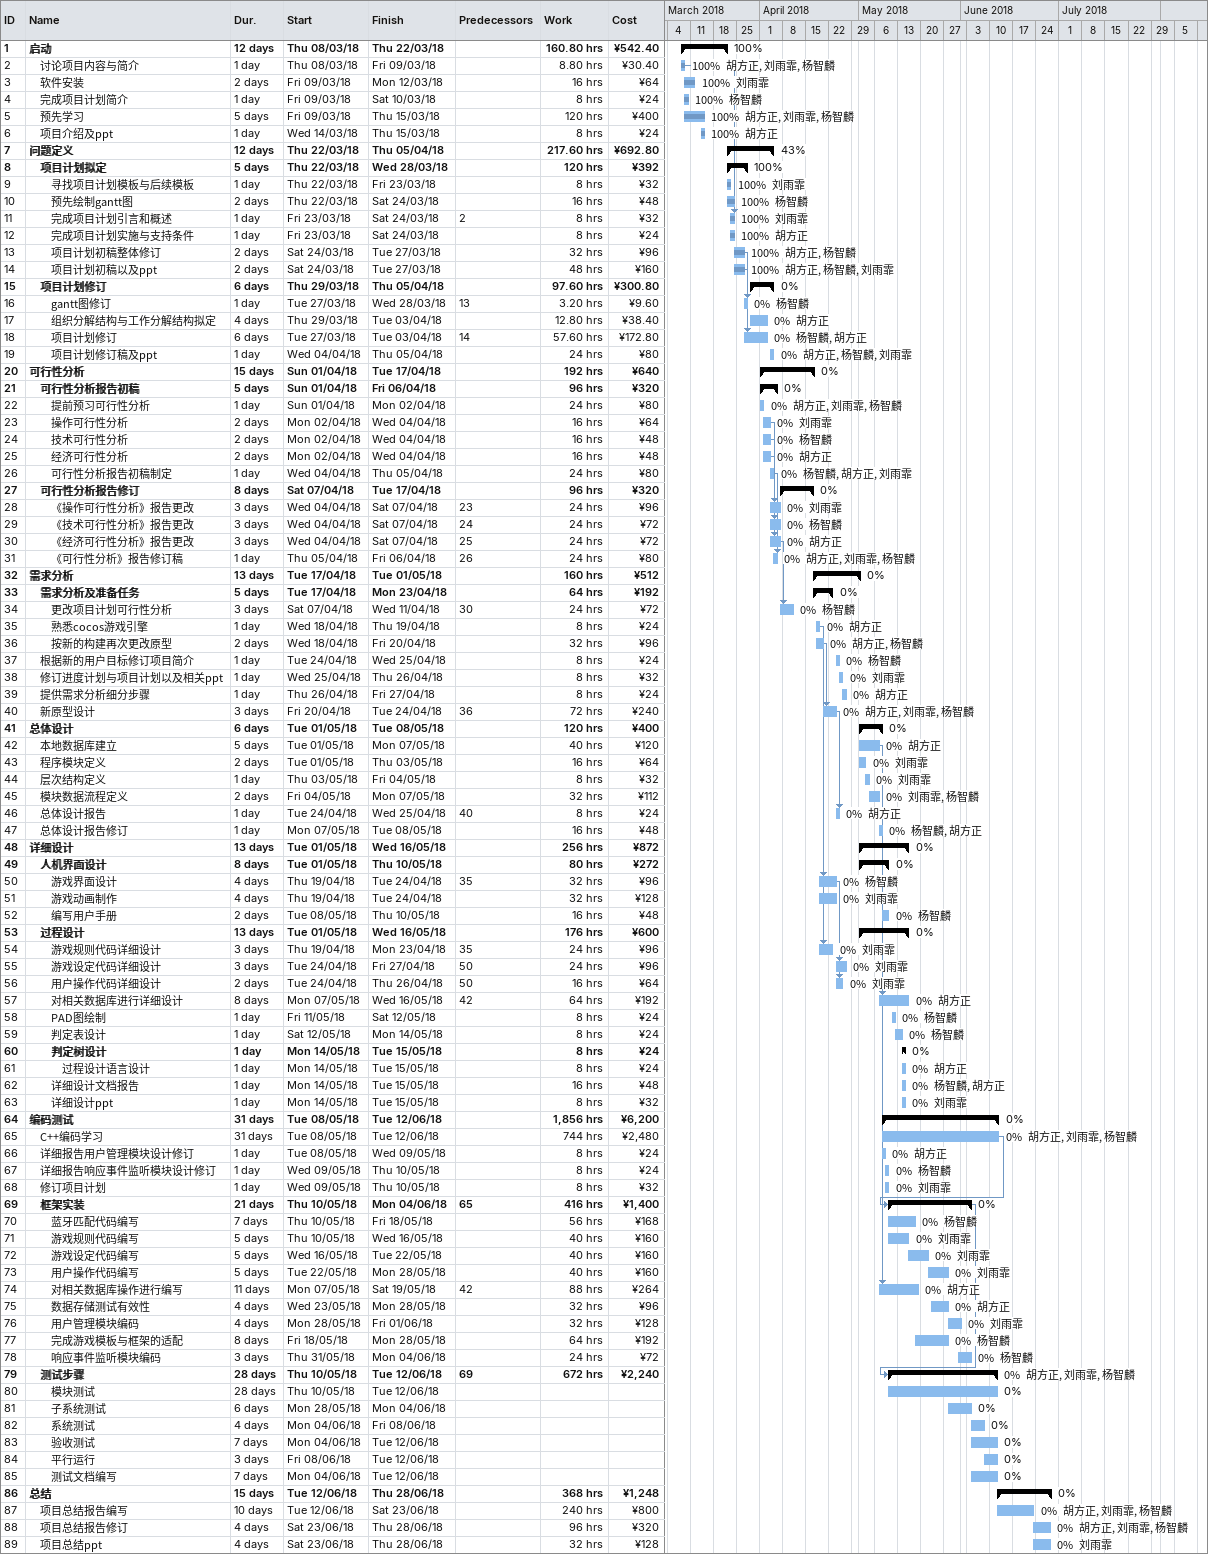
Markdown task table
| ID | Level | Task | Duration | Start | Finish | Predecessors | Resources | % complete | Work (h) | Cost (¥) |
|---|---|---|---|---|---|---|---|---|---|---|
| 1 | 1 | **启动** | 12d | 2018-03-08 | 2018-03-22 |  |  | 100 | 160.80 | 542.40 |
| 2 | 2 | 讨论项目内容与简介 | 1d | 2018-03-08 | 2018-03-09 |  | 胡方正, 刘雨霏, 杨智麟 | 100 | 8.80 | 30.40 |
| 3 | 2 | 软件安装 | 2d | 2018-03-09 | 2018-03-12 |  | 刘雨霏 | 100 | 16 | 64 |
| 4 | 2 | 完成项目计划简介 | 1d | 2018-03-09 | 2018-03-10 |  | 杨智麟 | 100 | 8 | 24 |
| 5 | 2 | 预先学习 | 5d | 2018-03-09 | 2018-03-15 |  | 胡方正, 刘雨霏, 杨智麟 | 100 | 120 | 400 |
| 6 | 2 | 项目介绍及ppt | 1d | 2018-03-14 | 2018-03-15 |  | 胡方正 | 100 | 8 | 24 |
| 7 | 1 | **问题定义** | 12d | 2018-03-22 | 2018-04-05 |  |  | 43 | 217.60 | 692.80 |
| 8 | 2 | **项目计划拟定** | 5d | 2018-03-22 | 2018-03-28 |  |  | 100 | 120 | 392 |
| 9 | 3 | 寻找项目计划模板与后续模板 | 1d | 2018-03-22 | 2018-03-23 |  | 刘雨霏 | 100 | 8 | 32 |
| 10 | 3 | 预先绘制gantt图 | 2d | 2018-03-22 | 2018-03-24 |  | 杨智麟 | 100 | 16 | 48 |
| 11 | 3 | 完成项目计划引言和概述 | 1d | 2018-03-23 | 2018-03-24 | 2 | 刘雨霏 | 100 | 8 | 32 |
| 12 | 3 | 完成项目计划实施与支持条件 | 1d | 2018-03-23 | 2018-03-24 |  | 胡方正 | 100 | 8 | 24 |
| 13 | 3 | 项目计划初稿整体修订 | 2d | 2018-03-24 | 2018-03-27 |  | 胡方正, 杨智麟 | 100 | 32 | 96 |
| 14 | 3 | 项目计划初稿以及ppt | 2d | 2018-03-24 | 2018-03-27 |  | 胡方正, 杨智麟, 刘雨霏 | 100 | 48 | 160 |
| 15 | 2 | **项目计划修订** | 6d | 2018-03-29 | 2018-04-05 |  |  | 0 | 97.60 | 300.80 |
| 16 | 3 | gantt图修订 | 1d | 2018-03-27 | 2018-03-28 | 13 | 杨智麟 | 0 | 3.20 | 9.60 |
| 17 | 3 | 组织分解结构与工作分解结构拟定 | 4d | 2018-03-29 | 2018-04-03 |  | 胡方正 | 0 | 12.80 | 38.40 |
| 18 | 3 | 项目计划修订 | 6d | 2018-03-27 | 2018-04-03 | 14 | 杨智麟, 胡方正 | 0 | 57.60 | 172.80 |
| 19 | 3 | 项目计划修订稿及ppt | 1d | 2018-04-04 | 2018-04-05 |  | 胡方正, 杨智麟, 刘雨霏 | 0 | 24 | 80 |
| 20 | 1 | **可行性分析** | 15d | 2018-04-01 | 2018-04-17 |  |  | 0 | 192 | 640 |
| 21 | 2 | **可行性分析报告初稿** | 5d | 2018-04-01 | 2018-04-06 |  |  | 0 | 96 | 320 |
| 22 | 3 | 提前预习可行性分析 | 1d | 2018-04-01 | 2018-04-02 |  | 胡方正, 刘雨霏, 杨智麟 | 0 | 24 | 80 |
| 23 | 3 | 操作可行性分析 | 2d | 2018-04-02 | 2018-04-04 |  | 刘雨霏 | 0 | 16 | 64 |
| 24 | 3 | 技术可行性分析 | 2d | 2018-04-02 | 2018-04-04 |  | 杨智麟 | 0 | 16 | 48 |
| 25 | 3 | 经济可行性分析 | 2d | 2018-04-02 | 2018-04-04 |  | 胡方正 | 0 | 16 | 48 |
| 26 | 3 | 可行性分析报告初稿制定 | 1d | 2018-04-04 | 2018-04-05 |  | 杨智麟, 胡方正, 刘雨霏 | 0 | 24 | 80 |
| 27 | 2 | **可行性分析报告修订** | 8d | 2018-04-07 | 2018-04-17 |  |  | 0 | 96 | 320 |
| 28 | 3 | 《操作可行性分析》报告更改 | 3d | 2018-04-04 | 2018-04-07 | 23 | 刘雨霏 | 0 | 24 | 96 |
| 29 | 3 | 《技术可行性分析》报告更改 | 3d | 2018-04-04 | 2018-04-07 | 24 | 杨智麟 | 0 | 24 | 72 |
| 30 | 3 | 《经济可行性分析》报告更改 | 3d | 2018-04-04 | 2018-04-07 | 25 | 胡方正 | 0 | 24 | 72 |
| 31 | 3 | 《可行性分析》报告修订稿 | 1d | 2018-04-05 | 2018-04-06 | 26 | 胡方正, 刘雨霏, 杨智麟 | 0 | 24 | 80 |
| 32 | 1 | **需求分析** | 13d | 2018-04-17 | 2018-05-01 |  |  | 0 | 160 | 512 |
| 33 | 2 | **需求分析及准备任务** | 5d | 2018-04-17 | 2018-04-23 |  |  | 0 | 64 | 192 |
| 34 | 3 | 更改项目计划可行性分析 | 3d | 2018-04-07 | 2018-04-11 | 30 | 杨智麟 | 0 | 24 | 72 |
| 35 | 3 | 熟悉cocos游戏引擎 | 1d | 2018-04-18 | 2018-04-19 |  | 胡方正 | 0 | 8 | 24 |
| 36 | 3 | 按新的构建再次更改原型 | 2d | 2018-04-18 | 2018-04-20 |  | 胡方正, 杨智麟 | 0 | 32 | 96 |
| 37 | 2 | 根据新的用户目标修订项目简介 | 1d | 2018-04-24 | 2018-04-25 |  | 杨智麟 | 0 | 8 | 24 |
| 38 | 2 | 修订进度计划与项目计划以及相关ppt | 1d | 2018-04-25 | 2018-04-26 |  | 刘雨霏 | 0 | 8 | 32 |
| 39 | 2 | 提供需求分析细分步骤 | 1d | 2018-04-26 | 2018-04-27 |  | 胡方正 | 0 | 8 | 24 |
| 40 | 2 | 新原型设计 | 3d | 2018-04-20 | 2018-04-24 | 36 | 胡方正, 刘雨霏, 杨智麟 | 0 | 72 | 240 |
| 41 | 1 | **总体设计** | 6d | 2018-05-01 | 2018-05-08 |  |  | 0 | 120 | 400 |
| 42 | 2 | 本地数据库建立 | 5d | 2018-05-01 | 2018-05-07 |  | 胡方正 | 0 | 40 | 120 |
| 43 | 2 | 程序模块定义 | 2d | 2018-05-01 | 2018-05-03 |  | 刘雨霏 | 0 | 16 | 64 |
| 44 | 2 | 层次结构定义 | 1d | 2018-05-03 | 2018-05-04 |  | 刘雨霏 | 0 | 8 | 32 |
| 45 | 2 | 模块数据流程定义 | 2d | 2018-05-04 | 2018-05-07 |  | 刘雨霏, 杨智麟 | 0 | 32 | 112 |
| 46 | 2 | 总体设计报告 | 1d | 2018-04-24 | 2018-04-25 | 40 | 胡方正 | 0 | 8 | 24 |
| 47 | 2 | 总体设计报告修订 | 1d | 2018-05-07 | 2018-05-08 |  | 杨智麟, 胡方正 | 0 | 16 | 48 |
| 48 | 1 | **详细设计** | 13d | 2018-05-01 | 2018-05-16 |  |  | 0 | 256 | 872 |
| 49 | 2 | **人机界面设计** | 8d | 2018-05-01 | 2018-05-10 |  |  | 0 | 80 | 272 |
| 50 | 3 | 游戏界面设计 | 4d | 2018-04-19 | 2018-04-24 | 35 | 杨智麟 | 0 | 32 | 96 |
| 51 | 3 | 游戏动画制作 | 4d | 2018-04-19 | 2018-04-24 |  | 刘雨霏 | 0 | 32 | 128 |
| 52 | 3 | 编写用户手册 | 2d | 2018-05-08 | 2018-05-10 |  | 杨智麟 | 0 | 16 | 48 |
| 53 | 2 | **过程设计** | 13d | 2018-05-01 | 2018-05-16 |  |  | 0 | 176 | 600 |
| 54 | 3 | 游戏规则代码详细设计 | 3d | 2018-04-19 | 2018-04-23 | 35 | 刘雨霏 | 0 | 24 | 96 |
| 55 | 3 | 游戏设定代码详细设计 | 3d | 2018-04-24 | 2018-04-27 | 50 | 刘雨霏 | 0 | 24 | 96 |
| 56 | 3 | 用户操作代码详细设计 | 2d | 2018-04-24 | 2018-04-26 | 50 | 刘雨霏 | 0 | 16 | 64 |
| 57 | 3 | 对相关数据库进行详细设计 | 8d | 2018-05-07 | 2018-05-16 | 42 | 胡方正 | 0 | 64 | 192 |
| 58 | 3 | PAD图绘制 | 1d | 2018-05-11 | 2018-05-12 |  | 杨智麟 | 0 | 8 | 24 |
| 59 | 3 | 判定表设计 | 1d | 2018-05-12 | 2018-05-14 |  | 杨智麟 | 0 | 8 | 24 |
| 60 | 3 | **判定树设计** | 1d | 2018-05-14 | 2018-05-15 |  |  | 0 | 8 | 24 |
| 61 | 4 | 过程设计语言设计 | 1d | 2018-05-14 | 2018-05-15 |  | 胡方正 | 0 | 8 | 24 |
| 62 | 3 | 详细设计文档报告 | 1d | 2018-05-14 | 2018-05-15 |  | 杨智麟, 胡方正 | 0 | 16 | 48 |
| 63 | 3 | 详细设计ppt | 1d | 2018-05-14 | 2018-05-15 |  | 刘雨霏 | 0 | 8 | 32 |
| 64 | 1 | **编码测试** | 31d | 2018-05-08 | 2018-06-12 |  |  | 0 | 1856 | 6200 |
| 65 | 2 | C++编码学习 | 31d | 2018-05-08 | 2018-06-12 |  | 胡方正, 刘雨霏, 杨智麟 | 0 | 744 | 2480 |
| 66 | 2 | 详细报告用户管理模块设计修订 | 1d | 2018-05-08 | 2018-05-09 |  | 胡方正 | 0 | 8 | 24 |
| 67 | 2 | 详细报告响应事件监听模块设计修订 | 1d | 2018-05-09 | 2018-05-10 |  | 杨智麟 | 0 | 8 | 24 |
| 68 | 2 | 修订项目计划 | 1d | 2018-05-09 | 2018-05-10 |  | 刘雨霏 | 0 | 8 | 32 |
| 69 | 2 | **框架实装** | 21d | 2018-05-10 | 2018-06-04 | 65 |  | 0 | 416 | 1400 |
| 70 | 3 | 蓝牙匹配代码编写 | 7d | 2018-05-10 | 2018-05-18 |  | 杨智麟 | 0 | 56 | 168 |
| 71 | 3 | 游戏规则代码编写 | 5d | 2018-05-10 | 2018-05-16 |  | 刘雨霏 | 0 | 40 | 160 |
| 72 | 3 | 游戏设定代码编写 | 5d | 2018-05-16 | 2018-05-22 |  | 刘雨霏 | 0 | 40 | 160 |
| 73 | 3 | 用户操作代码编写 | 5d | 2018-05-22 | 2018-05-28 |  | 刘雨霏 | 0 | 40 | 160 |
| 74 | 3 | 对相关数据库操作进行编写 | 11d | 2018-05-07 | 2018-05-19 | 42 | 胡方正 | 0 | 88 | 264 |
| 75 | 3 | 数据存储测试有效性 | 4d | 2018-05-23 | 2018-05-28 |  | 胡方正 | 0 | 32 | 96 |
| 76 | 3 | 用户管理模块编码 | 4d | 2018-05-28 | 2018-06-01 |  | 刘雨霏 | 0 | 32 | 128 |
| 77 | 3 | 完成游戏模板与框架的适配 | 8d | 2018-05-18 | 2018-05-28 |  | 杨智麟 | 0 | 64 | 192 |
| 78 | 3 | 响应事件监听模块编码 | 3d | 2018-05-31 | 2018-06-04 |  | 杨智麟 | 0 | 24 | 72 |
| 79 | 2 | **测试步骤** | 28d | 2018-05-10 | 2018-06-12 | 69 | 胡方正, 刘雨霏, 杨智麟 | 0 | 672 | 2240 |
| 80 | 3 | 模块测试 | 28d | 2018-05-10 | 2018-06-12 |  |  | 0 |  |  |
| 81 | 3 | 子系统测试 | 6d | 2018-05-28 | 2018-06-04 |  |  | 0 |  |  |
| 82 | 3 | 系统测试 | 4d | 2018-06-04 | 2018-06-08 |  |  | 0 |  |  |
| 83 | 3 | 验收测试 | 7d | 2018-06-04 | 2018-06-12 |  |  | 0 |  |  |
| 84 | 3 | 平行运行 | 3d | 2018-06-08 | 2018-06-12 |  |  | 0 |  |  |
| 85 | 3 | 测试文档编写 | 7d | 2018-06-04 | 2018-06-12 |  |  | 0 |  |  |
| 86 | 1 | **总结** | 15d | 2018-06-12 | 2018-06-28 |  |  | 0 | 368 | 1248 |
| 87 | 2 | 项目总结报告编写 | 10d | 2018-06-12 | 2018-06-23 |  | 胡方正, 刘雨霏, 杨智麟 | 0 | 240 | 800 |
| 88 | 2 | 项目总结报告修订 | 4d | 2018-06-23 | 2018-06-28 |  | 胡方正, 刘雨霏, 杨智麟 | 0 | 96 | 320 |
| 89 | 2 | 项目总结ppt | 4d | 2018-06-23 | 2018-06-28 |  | 刘雨霏 | 0 | 32 | 128 |
